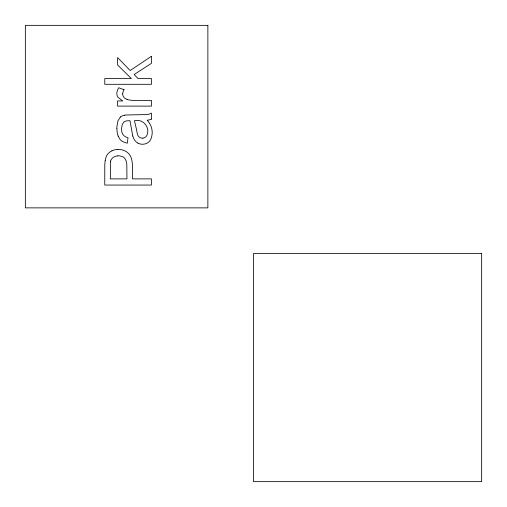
<?xml version="1.0" encoding="UTF-8"?>
<svg xmlns="http://www.w3.org/2000/svg" width="507" height="507" viewBox="0 0 507 507"><rect width="100%" height="100%" fill="white"/><g stroke="black" fill="none" stroke-linecap="round" stroke-linejoin="round"><path stroke-width="0.76" d="M105.209 160.351L104.873 163.349A60.555 60.555 0 0 0 104.772 166.321L104.765 185.055L151.428 185.055L151.428 178.882L132.46 178.882L132.46 166.911C132.416 161.752 131.795 155.624 127.276 152.334A13.866 13.866 0 0 0 122.466 149.964L119.722 149.489A17.732 17.732 0 0 0 117.827 149.438M110.684 161.182L110.273 178.882L126.953 178.882L126.813 164.04L126.078 160.687L124.722 158.317A7.047 7.047 0 0 0 122.428 156.593L119.437 155.839A12.022 12.022 0 0 0 118.087 155.807L117.732 155.82M120.438 116.997L117.878 120.97L116.876 126.953A33.893 33.893 0 0 0 116.864 128.55M124.342 115.209L126.072 115.013A43.393 43.393 0 0 1 127.865 114.943L147.372 114.557A12.827 12.827 0 0 0 151.428 113.105L151.428 119.094M124.025 89.714L118.708 87.736L117.58 89.967A10.089 10.089 0 0 0 116.844 93.63A6.483 6.483 0 0 0 118.004 97.306L122.751 100.95L117.624 100.95L117.624 106.109L151.428 106.109L151.428 100.373L133.734 100.373A22.523 22.523 0 0 1 127.035 99.454M118.207 136.085L119.5 138.601A9.43 9.43 0 0 0 121.452 140.75A10.691 10.691 0 0 0 122.979 141.738L127.27 143.259L128.03 137.657C124.19 137.118 121.338 133.715 121.623 129.811A20.603 20.603 0 0 1 121.61 128.303L122.219 124.64L123.733 122.111L126.142 120.913L129.976 120.717L132.264 133.252A29.647 29.647 0 0 0 132.796 136.034M127.061 99.378A5.919 5.919 0 0 1 122.631 93.922M122.732 93.909A8.372 8.372 0 0 1 124.05 89.733M142.93 138.177A5.102 5.102 0 0 1 137.657 134.9L137.099 132.771A41.257 41.257 0 0 1 136.637 130.077L134.463 120.717C143.082 118.372 150.801 127.846 146.7 135.692A5.026 5.026 0 0 1 146.181 136.396L145.579 136.985A4.836 4.836 0 0 1 142.917 138.107M151.447 119.126A12.345 12.345 0 0 1 147.258 120.21M147.252 120.248A26.662 26.662 0 0 1 149.578 123.359L150.775 125.628A15.096 15.096 0 0 1 151.08 126.37A17.846 17.846 0 0 1 152.182 132.27A21.161 21.161 0 0 1 152.151 134.038L151.517 137.612L150.402 140.04A8.892 8.892 0 0 1 149.476 141.25L148.399 142.271A8.644 8.644 0 0 1 145.484 143.823L143.551 144.197A11.3 11.3 0 0 1 142.518 144.242A9.38 9.38 0 0 1 137.974 143.132M120.413 116.952A9.208 9.208 0 0 1 124.348 115.254M118.125 136.117A22.612 22.612 0 0 1 116.921 128.55M132.821 136.028A14.012 14.012 0 0 0 134.672 140.16A9.468 9.468 0 0 0 137.986 143.107M110.494 161.118A7.675 7.675 0 0 1 117.732 155.922M111.882 150.82A14.469 14.469 0 0 1 117.827 149.451M111.908 150.883A11.731 11.731 0 0 0 107.129 154.844A14.38 14.38 0 0 0 105.272 160.358M151.428 56.283L130.166 70.517L117.624 57.589L117.624 65.01L131.376 78.572L104.765 78.572L104.765 84.301L151.428 84.301L151.428 78.572L138.031 78.572L134.146 74.529L151.428 63.356L151.428 56.283M207.87 25.35L25.35 25.35L25.35 207.87L207.87 207.87L207.87 25.35M481.65 253.5L253.5 253.5L253.5 481.65L481.65 481.65L481.65 253.5"/></g></svg>
